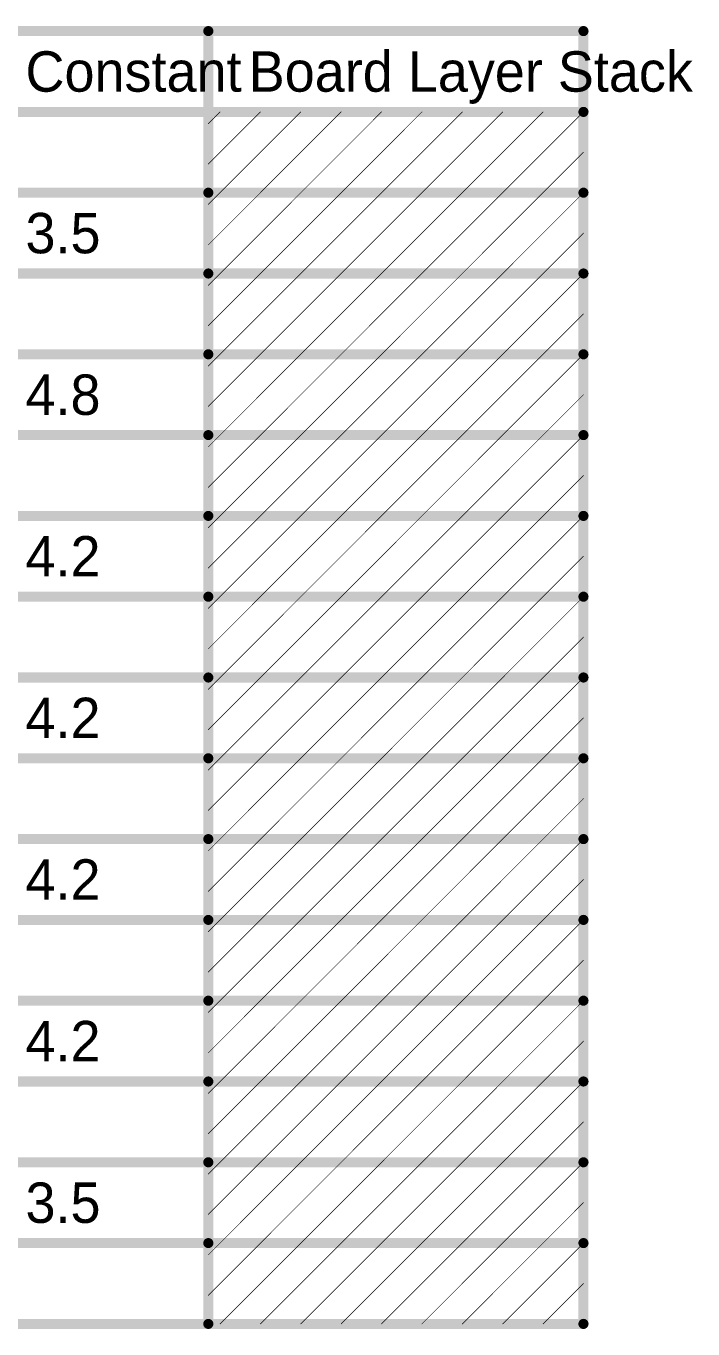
# Model space of a CAD drawing. Extents: x 215 to 281, y 31 to 138.
# Drawn here: x 255.96 to 281.13, y 88.63 to 137.78 of the extents above; entities that cross this region are included whole.
import ezdxf

# ---------------------------------------------------------------- set-up
doc = ezdxf.new("R2010")
doc.units = 0
doc.layers.add('MECHANICAL16', color=56, linetype='CONTINUOUS')

msp = doc.modelspace()

# ---------------------------------------------------------------- linework, layer by layer
at = {"layer": 'MECHANICAL16'}
for points, const_width in [([(215.515, 137.592), (276.998, 137.592)], 0.381), ([(262.839, 88.824), (262.839, 137.592)], 0.381), ([(276.998, 88.824), (276.998, 137.592)], 0.381), ([(215.515, 134.544), (276.998, 134.544)], 0.381), ([(262.839, 134.101), (263.282, 134.544)], 0.0254), ([(262.839, 132.577), (264.806, 134.544)], 0.0254), ([(263.282, 131.496), (266.33, 134.544)], 0.0254), ([(264.806, 131.496), (267.854, 134.544)], 0.0254), ([(266.33, 131.496), (269.378, 134.544)], 0.0254), ([(267.854, 131.496), (270.902, 134.544)], 0.0254), ([(269.378, 131.496), (272.426, 134.544)], 0.0254), ([(270.902, 131.496), (273.95, 134.544)], 0.0254), ([(272.426, 131.496), (275.474, 134.544)], 0.0254), ([(273.95, 131.496), (276.998, 134.544)], 0.0254), ([(275.474, 131.496), (276.998, 133.02)], 0.0254), ([(254.413, 131.496), (262.839, 131.496)], 0.381), ([(262.839, 131.496), (276.998, 131.496)], 0.381), ([(262.839, 131.053), (263.282, 131.496)], 0.0254), ([(262.839, 129.529), (264.806, 131.496)], 0.0254), ([(263.282, 128.448), (266.33, 131.496)], 0.0254), ([(264.806, 128.448), (267.854, 131.496)], 0.0254), ([(266.33, 128.448), (269.378, 131.496)], 0.0254), ([(267.854, 128.448), (270.902, 131.496)], 0.0254), ([(269.378, 128.448), (272.426, 131.496)], 0.0254), ([(270.902, 128.448), (273.95, 131.496)], 0.0254), ([(272.426, 128.448), (275.474, 131.496)], 0.0254), ([(273.95, 128.448), (276.998, 131.496)], 0.0254), ([(275.474, 128.448), (276.998, 129.972)], 0.0254), ([(254.413, 128.448), (262.839, 128.448)], 0.381), ([(262.839, 128.448), (276.998, 128.448)], 0.381), ([(262.839, 128.005), (263.282, 128.448)], 0.0254), ([(262.839, 126.481), (264.806, 128.448)], 0.0254), ([(263.282, 125.4), (266.33, 128.448)], 0.0254), ([(264.806, 125.4), (267.854, 128.448)], 0.0254), ([(266.33, 125.4), (269.378, 128.448)], 0.0254), ([(267.854, 125.4), (270.902, 128.448)], 0.0254), ([(269.378, 125.4), (272.426, 128.448)], 0.0254), ([(270.902, 125.4), (273.95, 128.448)], 0.0254), ([(272.426, 125.4), (275.474, 128.448)], 0.0254), ([(273.95, 125.4), (276.998, 128.448)], 0.0254), ([(275.474, 125.4), (276.998, 126.924)], 0.0254), ([(254.413, 125.4), (262.839, 125.4)], 0.381), ([(262.839, 125.4), (276.998, 125.4)], 0.381), ([(262.839, 124.957), (263.282, 125.4)], 0.0254), ([(262.839, 123.433), (264.806, 125.4)], 0.0254), ([(263.282, 122.352), (266.33, 125.4)], 0.0254), ([(264.806, 122.352), (267.854, 125.4)], 0.0254), ([(266.33, 122.352), (269.378, 125.4)], 0.0254), ([(267.854, 122.352), (270.902, 125.4)], 0.0254), ([(269.378, 122.352), (272.426, 125.4)], 0.0254), ([(270.902, 122.352), (273.95, 125.4)], 0.0254), ([(272.426, 122.352), (275.474, 125.4)], 0.0254), ([(273.95, 122.352), (276.998, 125.4)], 0.0254), ([(275.474, 122.352), (276.998, 123.876)], 0.0254), ([(254.413, 122.352), (262.839, 122.352)], 0.381), ([(262.839, 122.352), (276.998, 122.352)], 0.381), ([(262.839, 121.909), (263.282, 122.352)], 0.0254), ([(262.839, 120.385), (264.806, 122.352)], 0.0254), ([(263.282, 119.304), (266.33, 122.352)], 0.0254), ([(264.806, 119.304), (267.854, 122.352)], 0.0254), ([(266.33, 119.304), (269.378, 122.352)], 0.0254), ([(267.854, 119.304), (270.902, 122.352)], 0.0254), ([(269.378, 119.304), (272.426, 122.352)], 0.0254), ([(270.902, 119.304), (273.95, 122.352)], 0.0254), ([(272.426, 119.304), (275.474, 122.352)], 0.0254), ([(273.95, 119.304), (276.998, 122.352)], 0.0254), ([(275.474, 119.304), (276.998, 120.828)], 0.0254), ([(254.413, 119.304), (262.839, 119.304)], 0.381), ([(262.839, 119.304), (276.998, 119.304)], 0.381), ([(262.839, 118.861), (263.282, 119.304)], 0.0254), ([(262.839, 117.337), (264.806, 119.304)], 0.0254), ([(263.282, 116.256), (266.33, 119.304)], 0.0254), ([(264.806, 116.256), (267.854, 119.304)], 0.0254), ([(266.33, 116.256), (269.378, 119.304)], 0.0254), ([(267.854, 116.256), (270.902, 119.304)], 0.0254), ([(269.378, 116.256), (272.426, 119.304)], 0.0254), ([(270.902, 116.256), (273.95, 119.304)], 0.0254), ([(272.426, 116.256), (275.474, 119.304)], 0.0254), ([(273.95, 116.256), (276.998, 119.304)], 0.0254), ([(275.474, 116.256), (276.998, 117.78)], 0.0254), ([(254.413, 116.256), (262.839, 116.256)], 0.381), ([(262.839, 116.256), (276.998, 116.256)], 0.381), ([(262.839, 115.813), (263.282, 116.256)], 0.0254), ([(262.839, 114.289), (264.806, 116.256)], 0.0254), ([(263.282, 113.208), (266.33, 116.256)], 0.0254), ([(264.806, 113.208), (267.854, 116.256)], 0.0254), ([(266.33, 113.208), (269.378, 116.256)], 0.0254), ([(267.854, 113.208), (270.902, 116.256)], 0.0254), ([(269.378, 113.208), (272.426, 116.256)], 0.0254), ([(270.902, 113.208), (273.95, 116.256)], 0.0254), ([(272.426, 113.208), (275.474, 116.256)], 0.0254), ([(273.95, 113.208), (276.998, 116.256)], 0.0254), ([(275.474, 113.208), (276.998, 114.732)], 0.0254), ([(254.413, 113.208), (262.839, 113.208)], 0.381), ([(262.839, 113.208), (276.998, 113.208)], 0.381), ([(262.839, 112.765), (263.282, 113.208)], 0.0254), ([(262.839, 111.241), (264.806, 113.208)], 0.0254), ([(263.282, 110.16), (266.33, 113.208)], 0.0254), ([(264.806, 110.16), (267.854, 113.208)], 0.0254), ([(266.33, 110.16), (269.378, 113.208)], 0.0254), ([(267.854, 110.16), (270.902, 113.208)], 0.0254), ([(269.378, 110.16), (272.426, 113.208)], 0.0254), ([(270.902, 110.16), (273.95, 113.208)], 0.0254), ([(272.426, 110.16), (275.474, 113.208)], 0.0254), ([(273.95, 110.16), (276.998, 113.208)], 0.0254), ([(275.474, 110.16), (276.998, 111.684)], 0.0254), ([(254.413, 110.16), (262.839, 110.16)], 0.381), ([(262.839, 110.16), (276.998, 110.16)], 0.381), ([(262.839, 109.717), (263.282, 110.16)], 0.0254), ([(262.839, 108.193), (264.806, 110.16)], 0.0254), ([(263.282, 107.112), (266.33, 110.16)], 0.0254), ([(264.806, 107.112), (267.854, 110.16)], 0.0254), ([(266.33, 107.112), (269.378, 110.16)], 0.0254), ([(267.854, 107.112), (270.902, 110.16)], 0.0254), ([(269.378, 107.112), (272.426, 110.16)], 0.0254), ([(270.902, 107.112), (273.95, 110.16)], 0.0254), ([(272.426, 107.112), (275.474, 110.16)], 0.0254), ([(273.95, 107.112), (276.998, 110.16)], 0.0254), ([(275.474, 107.112), (276.998, 108.636)], 0.0254), ([(254.413, 107.112), (262.839, 107.112)], 0.381), ([(262.839, 107.112), (276.998, 107.112)], 0.381), ([(262.839, 106.669), (263.282, 107.112)], 0.0254), ([(262.839, 105.145), (264.806, 107.112)], 0.0254), ([(263.282, 104.064), (266.33, 107.112)], 0.0254), ([(264.806, 104.064), (267.854, 107.112)], 0.0254), ([(266.33, 104.064), (269.378, 107.112)], 0.0254), ([(267.854, 104.064), (270.902, 107.112)], 0.0254), ([(269.378, 104.064), (272.426, 107.112)], 0.0254), ([(270.902, 104.064), (273.95, 107.112)], 0.0254), ([(272.426, 104.064), (275.474, 107.112)], 0.0254), ([(273.95, 104.064), (276.998, 107.112)], 0.0254), ([(275.474, 104.064), (276.998, 105.588)], 0.0254), ([(254.413, 104.064), (262.839, 104.064)], 0.381), ([(262.839, 104.064), (276.998, 104.064)], 0.381), ([(262.839, 103.621), (263.282, 104.064)], 0.0254), ([(262.839, 102.097), (264.806, 104.064)], 0.0254), ([(263.282, 101.016), (266.33, 104.064)], 0.0254), ([(264.806, 101.016), (267.854, 104.064)], 0.0254), ([(266.33, 101.016), (269.378, 104.064)], 0.0254), ([(267.854, 101.016), (270.902, 104.064)], 0.0254), ([(269.378, 101.016), (272.426, 104.064)], 0.0254), ([(270.902, 101.016), (273.95, 104.064)], 0.0254), ([(272.426, 101.016), (275.474, 104.064)], 0.0254), ([(273.95, 101.016), (276.998, 104.064)], 0.0254), ([(275.474, 101.016), (276.998, 102.54)], 0.0254), ([(254.413, 101.016), (262.839, 101.016)], 0.381), ([(262.839, 101.016), (276.998, 101.016)], 0.381), ([(262.839, 100.573), (263.282, 101.016)], 0.0254), ([(262.839, 99.049), (264.806, 101.016)], 0.0254), ([(263.282, 97.968), (266.33, 101.016)], 0.0254), ([(264.806, 97.968), (267.854, 101.016)], 0.0254), ([(266.33, 97.968), (269.378, 101.016)], 0.0254), ([(267.854, 97.968), (270.902, 101.016)], 0.0254), ([(269.378, 97.968), (272.426, 101.016)], 0.0254), ([(270.902, 97.968), (273.95, 101.016)], 0.0254), ([(272.426, 97.968), (275.474, 101.016)], 0.0254), ([(273.95, 97.968), (276.998, 101.016)], 0.0254), ([(275.474, 97.968), (276.998, 99.492)], 0.0254), ([(254.413, 97.968), (262.839, 97.968)], 0.381), ([(262.839, 97.968), (276.998, 97.968)], 0.381), ([(262.839, 97.525), (263.282, 97.968)], 0.0254), ([(262.839, 96.001), (264.806, 97.968)], 0.0254), ([(263.282, 94.92), (266.33, 97.968)], 0.0254), ([(264.806, 94.92), (267.854, 97.968)], 0.0254), ([(266.33, 94.92), (269.378, 97.968)], 0.0254), ([(267.854, 94.92), (270.902, 97.968)], 0.0254), ([(269.378, 94.92), (272.426, 97.968)], 0.0254), ([(270.902, 94.92), (273.95, 97.968)], 0.0254), ([(272.426, 94.92), (275.474, 97.968)], 0.0254), ([(273.95, 94.92), (276.998, 97.968)], 0.0254), ([(275.474, 94.92), (276.998, 96.444)], 0.0254), ([(254.413, 94.92), (262.839, 94.92)], 0.381), ([(262.839, 94.92), (276.998, 94.92)], 0.381), ([(262.839, 94.477), (263.282, 94.92)], 0.0254), ([(262.839, 92.953), (264.806, 94.92)], 0.0254), ([(263.282, 91.872), (266.33, 94.92)], 0.0254), ([(264.806, 91.872), (267.854, 94.92)], 0.0254), ([(266.33, 91.872), (269.378, 94.92)], 0.0254), ([(267.854, 91.872), (270.902, 94.92)], 0.0254), ([(269.378, 91.872), (272.426, 94.92)], 0.0254), ([(270.902, 91.872), (273.95, 94.92)], 0.0254), ([(272.426, 91.872), (275.474, 94.92)], 0.0254), ([(273.95, 91.872), (276.998, 94.92)], 0.0254), ([(275.474, 91.872), (276.998, 93.396)], 0.0254), ([(254.413, 91.872), (262.839, 91.872)], 0.381), ([(262.839, 91.872), (276.998, 91.872)], 0.381), ([(262.839, 91.429), (263.282, 91.872)], 0.0254), ([(262.839, 89.905), (264.806, 91.872)], 0.0254), ([(263.282, 88.824), (266.33, 91.872)], 0.0254), ([(264.806, 88.824), (267.854, 91.872)], 0.0254), ([(266.33, 88.824), (269.378, 91.872)], 0.0254), ([(267.854, 88.824), (270.902, 91.872)], 0.0254), ([(269.378, 88.824), (272.426, 91.872)], 0.0254), ([(270.902, 88.824), (273.95, 91.872)], 0.0254), ([(272.426, 88.824), (275.474, 91.872)], 0.0254), ([(273.95, 88.824), (276.998, 91.872)], 0.0254), ([(275.474, 88.824), (276.998, 90.348)], 0.0254), ([(254.413, 88.824), (262.839, 88.824)], 0.381), ([(262.839, 88.824), (276.998, 88.824)], 0.381)]:
    msp.add_lwpolyline(points, dxfattribs=dict(at, const_width=const_width))
for points, const_width in [([(262.744, 137.592, 1), (262.934, 137.592, 1)], 0.191), ([(276.903, 137.592, 1), (277.094, 137.592, 1)], 0.191), ([(276.903, 137.592, 1), (277.094, 137.592, 1)], 0.191), ([(276.903, 134.544, 1), (277.094, 134.544, 1)], 0.191), ([(263.276, 134.544, 1), (263.289, 134.544, 1)], 0.0127), ([(264.8, 134.544, 1), (264.813, 134.544, 1)], 0.0127), ([(266.324, 134.544, 1), (266.337, 134.544, 1)], 0.0127), ([(267.848, 134.544, 1), (267.861, 134.544, 1)], 0.0127), ([(269.372, 134.544, 1), (269.385, 134.544, 1)], 0.0127), ([(270.896, 134.544, 1), (270.909, 134.544, 1)], 0.0127), ([(272.42, 134.544, 1), (272.433, 134.544, 1)], 0.0127), ([(273.944, 134.544, 1), (273.957, 134.544, 1)], 0.0127), ([(275.468, 134.544, 1), (275.481, 134.544, 1)], 0.0127), ([(276.992, 134.544, 1), (277.005, 134.544, 1)], 0.0127), ([(262.833, 134.101, 1), (262.846, 134.101, 1)], 0.0127), ([(276.992, 133.02, 1), (277.005, 133.02, 1)], 0.0127), ([(262.833, 132.577, 1), (262.846, 132.577, 1)], 0.0127), ([(262.744, 131.496, 1), (262.934, 131.496, 1)], 0.191), ([(262.744, 131.496, 1), (262.934, 131.496, 1)], 0.191), ([(263.276, 131.496, 1), (263.289, 131.496, 1)], 0.0127), ([(263.276, 131.496, 1), (263.289, 131.496, 1)], 0.0127), ([(264.8, 131.496, 1), (264.813, 131.496, 1)], 0.0127), ([(264.8, 131.496, 1), (264.813, 131.496, 1)], 0.0127), ([(266.324, 131.496, 1), (266.337, 131.496, 1)], 0.0127), ([(266.324, 131.496, 1), (266.337, 131.496, 1)], 0.0127), ([(267.848, 131.496, 1), (267.861, 131.496, 1)], 0.0127), ([(267.848, 131.496, 1), (267.861, 131.496, 1)], 0.0127), ([(269.372, 131.496, 1), (269.385, 131.496, 1)], 0.0127), ([(269.372, 131.496, 1), (269.385, 131.496, 1)], 0.0127), ([(270.896, 131.496, 1), (270.909, 131.496, 1)], 0.0127), ([(270.896, 131.496, 1), (270.909, 131.496, 1)], 0.0127), ([(272.42, 131.496, 1), (272.433, 131.496, 1)], 0.0127), ([(272.42, 131.496, 1), (272.433, 131.496, 1)], 0.0127), ([(273.944, 131.496, 1), (273.957, 131.496, 1)], 0.0127), ([(273.944, 131.496, 1), (273.957, 131.496, 1)], 0.0127), ([(275.468, 131.496, 1), (275.481, 131.496, 1)], 0.0127), ([(275.468, 131.496, 1), (275.481, 131.496, 1)], 0.0127), ([(276.903, 131.496, 1), (277.094, 131.496, 1)], 0.191), ([(276.992, 131.496, 1), (277.005, 131.496, 1)], 0.0127), ([(262.833, 131.053, 1), (262.846, 131.053, 1)], 0.0127), ([(276.992, 129.972, 1), (277.005, 129.972, 1)], 0.0127), ([(262.833, 129.529, 1), (262.846, 129.529, 1)], 0.0127), ([(262.744, 128.448, 1), (262.934, 128.448, 1)], 0.191), ([(262.744, 128.448, 1), (262.934, 128.448, 1)], 0.191), ([(263.276, 128.448, 1), (263.289, 128.448, 1)], 0.0127), ([(263.276, 128.448, 1), (263.289, 128.448, 1)], 0.0127), ([(264.8, 128.448, 1), (264.813, 128.448, 1)], 0.0127), ([(264.8, 128.448, 1), (264.813, 128.448, 1)], 0.0127), ([(266.324, 128.448, 1), (266.337, 128.448, 1)], 0.0127), ([(266.324, 128.448, 1), (266.337, 128.448, 1)], 0.0127), ([(267.848, 128.448, 1), (267.861, 128.448, 1)], 0.0127), ([(267.848, 128.448, 1), (267.861, 128.448, 1)], 0.0127), ([(269.372, 128.448, 1), (269.385, 128.448, 1)], 0.0127), ([(269.372, 128.448, 1), (269.385, 128.448, 1)], 0.0127), ([(270.896, 128.448, 1), (270.909, 128.448, 1)], 0.0127), ([(270.896, 128.448, 1), (270.909, 128.448, 1)], 0.0127), ([(272.42, 128.448, 1), (272.433, 128.448, 1)], 0.0127), ([(272.42, 128.448, 1), (272.433, 128.448, 1)], 0.0127), ([(273.944, 128.448, 1), (273.957, 128.448, 1)], 0.0127), ([(273.944, 128.448, 1), (273.957, 128.448, 1)], 0.0127), ([(275.468, 128.448, 1), (275.481, 128.448, 1)], 0.0127), ([(275.468, 128.448, 1), (275.481, 128.448, 1)], 0.0127), ([(276.903, 128.448, 1), (277.094, 128.448, 1)], 0.191), ([(276.992, 128.448, 1), (277.005, 128.448, 1)], 0.0127), ([(262.833, 128.005, 1), (262.846, 128.005, 1)], 0.0127), ([(276.992, 126.924, 1), (277.005, 126.924, 1)], 0.0127), ([(262.833, 126.481, 1), (262.846, 126.481, 1)], 0.0127), ([(262.744, 125.4, 1), (262.934, 125.4, 1)], 0.191), ([(262.744, 125.4, 1), (262.934, 125.4, 1)], 0.191), ([(263.276, 125.4, 1), (263.289, 125.4, 1)], 0.0127), ([(263.276, 125.4, 1), (263.289, 125.4, 1)], 0.0127), ([(264.8, 125.4, 1), (264.813, 125.4, 1)], 0.0127), ([(264.8, 125.4, 1), (264.813, 125.4, 1)], 0.0127), ([(266.324, 125.4, 1), (266.337, 125.4, 1)], 0.0127), ([(266.324, 125.4, 1), (266.337, 125.4, 1)], 0.0127), ([(267.848, 125.4, 1), (267.861, 125.4, 1)], 0.0127), ([(267.848, 125.4, 1), (267.861, 125.4, 1)], 0.0127), ([(269.372, 125.4, 1), (269.385, 125.4, 1)], 0.0127), ([(269.372, 125.4, 1), (269.385, 125.4, 1)], 0.0127), ([(270.896, 125.4, 1), (270.909, 125.4, 1)], 0.0127), ([(270.896, 125.4, 1), (270.909, 125.4, 1)], 0.0127), ([(272.42, 125.4, 1), (272.433, 125.4, 1)], 0.0127), ([(272.42, 125.4, 1), (272.433, 125.4, 1)], 0.0127), ([(273.944, 125.4, 1), (273.957, 125.4, 1)], 0.0127), ([(273.944, 125.4, 1), (273.957, 125.4, 1)], 0.0127), ([(275.468, 125.4, 1), (275.481, 125.4, 1)], 0.0127), ([(275.468, 125.4, 1), (275.481, 125.4, 1)], 0.0127), ([(276.903, 125.4, 1), (277.094, 125.4, 1)], 0.191), ([(276.992, 125.4, 1), (277.005, 125.4, 1)], 0.0127), ([(262.833, 124.957, 1), (262.846, 124.957, 1)], 0.0127), ([(276.992, 123.876, 1), (277.005, 123.876, 1)], 0.0127), ([(262.833, 123.433, 1), (262.846, 123.433, 1)], 0.0127), ([(262.744, 122.352, 1), (262.934, 122.352, 1)], 0.191), ([(262.744, 122.352, 1), (262.934, 122.352, 1)], 0.191), ([(276.903, 122.352, 1), (277.094, 122.352, 1)], 0.191), ([(262.833, 121.909, 1), (262.846, 121.909, 1)], 0.0127), ([(263.276, 122.352, 1), (263.289, 122.352, 1)], 0.0127), ([(263.276, 122.352, 1), (263.289, 122.352, 1)], 0.0127), ([(264.8, 122.352, 1), (264.813, 122.352, 1)], 0.0127), ([(264.8, 122.352, 1), (264.813, 122.352, 1)], 0.0127), ([(266.324, 122.352, 1), (266.337, 122.352, 1)], 0.0127), ([(266.324, 122.352, 1), (266.337, 122.352, 1)], 0.0127), ([(267.848, 122.352, 1), (267.861, 122.352, 1)], 0.0127), ([(267.848, 122.352, 1), (267.861, 122.352, 1)], 0.0127), ([(269.372, 122.352, 1), (269.385, 122.352, 1)], 0.0127), ([(269.372, 122.352, 1), (269.385, 122.352, 1)], 0.0127), ([(270.896, 122.352, 1), (270.909, 122.352, 1)], 0.0127), ([(270.896, 122.352, 1), (270.909, 122.352, 1)], 0.0127), ([(272.42, 122.352, 1), (272.433, 122.352, 1)], 0.0127), ([(272.42, 122.352, 1), (272.433, 122.352, 1)], 0.0127), ([(273.944, 122.352, 1), (273.957, 122.352, 1)], 0.0127), ([(273.944, 122.352, 1), (273.957, 122.352, 1)], 0.0127), ([(275.468, 122.352, 1), (275.481, 122.352, 1)], 0.0127), ([(275.468, 122.352, 1), (275.481, 122.352, 1)], 0.0127), ([(276.992, 122.352, 1), (277.005, 122.352, 1)], 0.0127), ([(276.992, 120.828, 1), (277.005, 120.828, 1)], 0.0127), ([(262.833, 120.385, 1), (262.846, 120.385, 1)], 0.0127), ([(262.744, 119.304, 1), (262.934, 119.304, 1)], 0.191), ([(262.744, 119.304, 1), (262.934, 119.304, 1)], 0.191), ([(276.903, 119.304, 1), (277.094, 119.304, 1)], 0.191), ([(263.276, 119.304, 1), (263.289, 119.304, 1)], 0.0127), ([(263.276, 119.304, 1), (263.289, 119.304, 1)], 0.0127), ([(264.8, 119.304, 1), (264.813, 119.304, 1)], 0.0127), ([(264.8, 119.304, 1), (264.813, 119.304, 1)], 0.0127), ([(266.324, 119.304, 1), (266.337, 119.304, 1)], 0.0127), ([(266.324, 119.304, 1), (266.337, 119.304, 1)], 0.0127), ([(267.848, 119.304, 1), (267.861, 119.304, 1)], 0.0127), ([(267.848, 119.304, 1), (267.861, 119.304, 1)], 0.0127), ([(269.372, 119.304, 1), (269.385, 119.304, 1)], 0.0127), ([(269.372, 119.304, 1), (269.385, 119.304, 1)], 0.0127), ([(270.896, 119.304, 1), (270.909, 119.304, 1)], 0.0127), ([(270.896, 119.304, 1), (270.909, 119.304, 1)], 0.0127), ([(272.42, 119.304, 1), (272.433, 119.304, 1)], 0.0127), ([(272.42, 119.304, 1), (272.433, 119.304, 1)], 0.0127), ([(273.944, 119.304, 1), (273.957, 119.304, 1)], 0.0127), ([(273.944, 119.304, 1), (273.957, 119.304, 1)], 0.0127), ([(275.468, 119.304, 1), (275.481, 119.304, 1)], 0.0127), ([(275.468, 119.304, 1), (275.481, 119.304, 1)], 0.0127), ([(276.992, 119.304, 1), (277.005, 119.304, 1)], 0.0127), ([(262.833, 118.861, 1), (262.846, 118.861, 1)], 0.0127), ([(276.992, 117.78, 1), (277.005, 117.78, 1)], 0.0127), ([(262.833, 117.337, 1), (262.846, 117.337, 1)], 0.0127), ([(262.744, 116.256, 1), (262.934, 116.256, 1)], 0.191), ([(262.744, 116.256, 1), (262.934, 116.256, 1)], 0.191), ([(263.276, 116.256, 1), (263.289, 116.256, 1)], 0.0127), ([(263.276, 116.256, 1), (263.289, 116.256, 1)], 0.0127), ([(264.8, 116.256, 1), (264.813, 116.256, 1)], 0.0127), ([(264.8, 116.256, 1), (264.813, 116.256, 1)], 0.0127), ([(266.324, 116.256, 1), (266.337, 116.256, 1)], 0.0127), ([(266.324, 116.256, 1), (266.337, 116.256, 1)], 0.0127), ([(267.848, 116.256, 1), (267.861, 116.256, 1)], 0.0127), ([(267.848, 116.256, 1), (267.861, 116.256, 1)], 0.0127), ([(269.372, 116.256, 1), (269.385, 116.256, 1)], 0.0127), ([(269.372, 116.256, 1), (269.385, 116.256, 1)], 0.0127), ([(270.896, 116.256, 1), (270.909, 116.256, 1)], 0.0127), ([(270.896, 116.256, 1), (270.909, 116.256, 1)], 0.0127), ([(272.42, 116.256, 1), (272.433, 116.256, 1)], 0.0127), ([(272.42, 116.256, 1), (272.433, 116.256, 1)], 0.0127), ([(273.944, 116.256, 1), (273.957, 116.256, 1)], 0.0127), ([(273.944, 116.256, 1), (273.957, 116.256, 1)], 0.0127), ([(275.468, 116.256, 1), (275.481, 116.256, 1)], 0.0127), ([(275.468, 116.256, 1), (275.481, 116.256, 1)], 0.0127), ([(276.903, 116.256, 1), (277.094, 116.256, 1)], 0.191), ([(276.992, 116.256, 1), (277.005, 116.256, 1)], 0.0127), ([(262.833, 115.813, 1), (262.846, 115.813, 1)], 0.0127), ([(276.992, 114.732, 1), (277.005, 114.732, 1)], 0.0127), ([(262.833, 114.289, 1), (262.846, 114.289, 1)], 0.0127), ([(262.744, 113.208, 1), (262.934, 113.208, 1)], 0.191), ([(262.744, 113.208, 1), (262.934, 113.208, 1)], 0.191), ([(263.276, 113.208, 1), (263.289, 113.208, 1)], 0.0127), ([(263.276, 113.208, 1), (263.289, 113.208, 1)], 0.0127), ([(264.8, 113.208, 1), (264.813, 113.208, 1)], 0.0127), ([(264.8, 113.208, 1), (264.813, 113.208, 1)], 0.0127), ([(266.324, 113.208, 1), (266.337, 113.208, 1)], 0.0127), ([(266.324, 113.208, 1), (266.337, 113.208, 1)], 0.0127), ([(267.848, 113.208, 1), (267.861, 113.208, 1)], 0.0127), ([(267.848, 113.208, 1), (267.861, 113.208, 1)], 0.0127), ([(269.372, 113.208, 1), (269.385, 113.208, 1)], 0.0127), ([(269.372, 113.208, 1), (269.385, 113.208, 1)], 0.0127), ([(270.896, 113.208, 1), (270.909, 113.208, 1)], 0.0127), ([(270.896, 113.208, 1), (270.909, 113.208, 1)], 0.0127), ([(272.42, 113.208, 1), (272.433, 113.208, 1)], 0.0127), ([(272.42, 113.208, 1), (272.433, 113.208, 1)], 0.0127), ([(273.944, 113.208, 1), (273.957, 113.208, 1)], 0.0127), ([(273.944, 113.208, 1), (273.957, 113.208, 1)], 0.0127), ([(275.468, 113.208, 1), (275.481, 113.208, 1)], 0.0127), ([(275.468, 113.208, 1), (275.481, 113.208, 1)], 0.0127), ([(276.903, 113.208, 1), (277.094, 113.208, 1)], 0.191), ([(276.992, 113.208, 1), (277.005, 113.208, 1)], 0.0127), ([(262.833, 112.765, 1), (262.846, 112.765, 1)], 0.0127), ([(276.992, 111.684, 1), (277.005, 111.684, 1)], 0.0127), ([(262.833, 111.241, 1), (262.846, 111.241, 1)], 0.0127), ([(262.744, 110.16, 1), (262.934, 110.16, 1)], 0.191), ([(262.744, 110.16, 1), (262.934, 110.16, 1)], 0.191), ([(263.276, 110.16, 1), (263.289, 110.16, 1)], 0.0127), ([(263.276, 110.16, 1), (263.289, 110.16, 1)], 0.0127), ([(264.8, 110.16, 1), (264.813, 110.16, 1)], 0.0127), ([(264.8, 110.16, 1), (264.813, 110.16, 1)], 0.0127), ([(266.324, 110.16, 1), (266.337, 110.16, 1)], 0.0127), ([(266.324, 110.16, 1), (266.337, 110.16, 1)], 0.0127), ([(267.848, 110.16, 1), (267.861, 110.16, 1)], 0.0127), ([(267.848, 110.16, 1), (267.861, 110.16, 1)], 0.0127), ([(269.372, 110.16, 1), (269.385, 110.16, 1)], 0.0127), ([(269.372, 110.16, 1), (269.385, 110.16, 1)], 0.0127), ([(270.896, 110.16, 1), (270.909, 110.16, 1)], 0.0127), ([(270.896, 110.16, 1), (270.909, 110.16, 1)], 0.0127), ([(272.42, 110.16, 1), (272.433, 110.16, 1)], 0.0127), ([(272.42, 110.16, 1), (272.433, 110.16, 1)], 0.0127), ([(273.944, 110.16, 1), (273.957, 110.16, 1)], 0.0127), ([(273.944, 110.16, 1), (273.957, 110.16, 1)], 0.0127), ([(275.468, 110.16, 1), (275.481, 110.16, 1)], 0.0127), ([(275.468, 110.16, 1), (275.481, 110.16, 1)], 0.0127), ([(276.903, 110.16, 1), (277.094, 110.16, 1)], 0.191), ([(276.992, 110.16, 1), (277.005, 110.16, 1)], 0.0127), ([(262.833, 109.717, 1), (262.846, 109.717, 1)], 0.0127), ([(276.992, 108.636, 1), (277.005, 108.636, 1)], 0.0127), ([(262.833, 108.193, 1), (262.846, 108.193, 1)], 0.0127), ([(262.744, 107.112, 1), (262.934, 107.112, 1)], 0.191), ([(262.744, 107.112, 1), (262.934, 107.112, 1)], 0.191), ([(276.903, 107.112, 1), (277.094, 107.112, 1)], 0.191), ([(262.833, 106.669, 1), (262.846, 106.669, 1)], 0.0127), ([(263.276, 107.112, 1), (263.289, 107.112, 1)], 0.0127), ([(263.276, 107.112, 1), (263.289, 107.112, 1)], 0.0127), ([(264.8, 107.112, 1), (264.813, 107.112, 1)], 0.0127), ([(264.8, 107.112, 1), (264.813, 107.112, 1)], 0.0127), ([(266.324, 107.112, 1), (266.337, 107.112, 1)], 0.0127), ([(266.324, 107.112, 1), (266.337, 107.112, 1)], 0.0127), ([(267.848, 107.112, 1), (267.861, 107.112, 1)], 0.0127), ([(267.848, 107.112, 1), (267.861, 107.112, 1)], 0.0127), ([(269.372, 107.112, 1), (269.385, 107.112, 1)], 0.0127), ([(269.372, 107.112, 1), (269.385, 107.112, 1)], 0.0127), ([(270.896, 107.112, 1), (270.909, 107.112, 1)], 0.0127), ([(270.896, 107.112, 1), (270.909, 107.112, 1)], 0.0127), ([(272.42, 107.112, 1), (272.433, 107.112, 1)], 0.0127), ([(272.42, 107.112, 1), (272.433, 107.112, 1)], 0.0127), ([(273.944, 107.112, 1), (273.957, 107.112, 1)], 0.0127), ([(273.944, 107.112, 1), (273.957, 107.112, 1)], 0.0127), ([(275.468, 107.112, 1), (275.481, 107.112, 1)], 0.0127), ([(275.468, 107.112, 1), (275.481, 107.112, 1)], 0.0127), ([(276.992, 107.112, 1), (277.005, 107.112, 1)], 0.0127), ([(276.992, 105.588, 1), (277.005, 105.588, 1)], 0.0127), ([(262.833, 105.145, 1), (262.846, 105.145, 1)], 0.0127), ([(262.744, 104.064, 1), (262.934, 104.064, 1)], 0.191), ([(262.744, 104.064, 1), (262.934, 104.064, 1)], 0.191), ([(276.903, 104.064, 1), (277.094, 104.064, 1)], 0.191), ([(263.276, 104.064, 1), (263.289, 104.064, 1)], 0.0127), ([(263.276, 104.064, 1), (263.289, 104.064, 1)], 0.0127), ([(264.8, 104.064, 1), (264.813, 104.064, 1)], 0.0127), ([(264.8, 104.064, 1), (264.813, 104.064, 1)], 0.0127), ([(266.324, 104.064, 1), (266.337, 104.064, 1)], 0.0127), ([(266.324, 104.064, 1), (266.337, 104.064, 1)], 0.0127), ([(267.848, 104.064, 1), (267.861, 104.064, 1)], 0.0127), ([(267.848, 104.064, 1), (267.861, 104.064, 1)], 0.0127), ([(269.372, 104.064, 1), (269.385, 104.064, 1)], 0.0127), ([(269.372, 104.064, 1), (269.385, 104.064, 1)], 0.0127), ([(270.896, 104.064, 1), (270.909, 104.064, 1)], 0.0127), ([(270.896, 104.064, 1), (270.909, 104.064, 1)], 0.0127), ([(272.42, 104.064, 1), (272.433, 104.064, 1)], 0.0127), ([(272.42, 104.064, 1), (272.433, 104.064, 1)], 0.0127), ([(273.944, 104.064, 1), (273.957, 104.064, 1)], 0.0127), ([(273.944, 104.064, 1), (273.957, 104.064, 1)], 0.0127), ([(275.468, 104.064, 1), (275.481, 104.064, 1)], 0.0127), ([(275.468, 104.064, 1), (275.481, 104.064, 1)], 0.0127), ([(276.992, 104.064, 1), (277.005, 104.064, 1)], 0.0127), ([(262.833, 103.621, 1), (262.846, 103.621, 1)], 0.0127), ([(276.992, 102.54, 1), (277.005, 102.54, 1)], 0.0127), ([(262.833, 102.097, 1), (262.846, 102.097, 1)], 0.0127), ([(262.744, 101.016, 1), (262.934, 101.016, 1)], 0.191), ([(262.744, 101.016, 1), (262.934, 101.016, 1)], 0.191), ([(263.276, 101.016, 1), (263.289, 101.016, 1)], 0.0127), ([(263.276, 101.016, 1), (263.289, 101.016, 1)], 0.0127), ([(264.8, 101.016, 1), (264.813, 101.016, 1)], 0.0127), ([(264.8, 101.016, 1), (264.813, 101.016, 1)], 0.0127), ([(266.324, 101.016, 1), (266.337, 101.016, 1)], 0.0127), ([(266.324, 101.016, 1), (266.337, 101.016, 1)], 0.0127), ([(267.848, 101.016, 1), (267.861, 101.016, 1)], 0.0127), ([(267.848, 101.016, 1), (267.861, 101.016, 1)], 0.0127), ([(269.372, 101.016, 1), (269.385, 101.016, 1)], 0.0127), ([(269.372, 101.016, 1), (269.385, 101.016, 1)], 0.0127), ([(270.896, 101.016, 1), (270.909, 101.016, 1)], 0.0127), ([(270.896, 101.016, 1), (270.909, 101.016, 1)], 0.0127), ([(272.42, 101.016, 1), (272.433, 101.016, 1)], 0.0127), ([(272.42, 101.016, 1), (272.433, 101.016, 1)], 0.0127), ([(273.944, 101.016, 1), (273.957, 101.016, 1)], 0.0127), ([(273.944, 101.016, 1), (273.957, 101.016, 1)], 0.0127), ([(275.468, 101.016, 1), (275.481, 101.016, 1)], 0.0127), ([(275.468, 101.016, 1), (275.481, 101.016, 1)], 0.0127), ([(276.903, 101.016, 1), (277.094, 101.016, 1)], 0.191), ([(276.992, 101.016, 1), (277.005, 101.016, 1)], 0.0127), ([(262.833, 100.573, 1), (262.846, 100.573, 1)], 0.0127), ([(276.992, 99.492, 1), (277.005, 99.492, 1)], 0.0127), ([(262.833, 99.049, 1), (262.846, 99.049, 1)], 0.0127), ([(262.744, 97.968, 1), (262.934, 97.968, 1)], 0.191), ([(262.744, 97.968, 1), (262.934, 97.968, 1)], 0.191), ([(263.276, 97.968, 1), (263.289, 97.968, 1)], 0.0127), ([(263.276, 97.968, 1), (263.289, 97.968, 1)], 0.0127), ([(264.8, 97.968, 1), (264.813, 97.968, 1)], 0.0127), ([(264.8, 97.968, 1), (264.813, 97.968, 1)], 0.0127), ([(266.324, 97.968, 1), (266.337, 97.968, 1)], 0.0127), ([(266.324, 97.968, 1), (266.337, 97.968, 1)], 0.0127), ([(267.848, 97.968, 1), (267.861, 97.968, 1)], 0.0127), ([(267.848, 97.968, 1), (267.861, 97.968, 1)], 0.0127), ([(269.372, 97.968, 1), (269.385, 97.968, 1)], 0.0127), ([(269.372, 97.968, 1), (269.385, 97.968, 1)], 0.0127), ([(270.896, 97.968, 1), (270.909, 97.968, 1)], 0.0127), ([(270.896, 97.968, 1), (270.909, 97.968, 1)], 0.0127), ([(272.42, 97.968, 1), (272.433, 97.968, 1)], 0.0127), ([(272.42, 97.968, 1), (272.433, 97.968, 1)], 0.0127), ([(273.944, 97.968, 1), (273.957, 97.968, 1)], 0.0127), ([(273.944, 97.968, 1), (273.957, 97.968, 1)], 0.0127), ([(275.468, 97.968, 1), (275.481, 97.968, 1)], 0.0127), ([(275.468, 97.968, 1), (275.481, 97.968, 1)], 0.0127), ([(276.903, 97.968, 1), (277.094, 97.968, 1)], 0.191), ([(276.992, 97.968, 1), (277.005, 97.968, 1)], 0.0127), ([(262.833, 97.525, 1), (262.846, 97.525, 1)], 0.0127), ([(276.992, 96.444, 1), (277.005, 96.444, 1)], 0.0127), ([(262.833, 96.001, 1), (262.846, 96.001, 1)], 0.0127), ([(262.744, 94.92, 1), (262.934, 94.92, 1)], 0.191), ([(262.744, 94.92, 1), (262.934, 94.92, 1)], 0.191), ([(263.276, 94.92, 1), (263.289, 94.92, 1)], 0.0127), ([(263.276, 94.92, 1), (263.289, 94.92, 1)], 0.0127), ([(264.8, 94.92, 1), (264.813, 94.92, 1)], 0.0127), ([(264.8, 94.92, 1), (264.813, 94.92, 1)], 0.0127), ([(266.324, 94.92, 1), (266.337, 94.92, 1)], 0.0127), ([(266.324, 94.92, 1), (266.337, 94.92, 1)], 0.0127), ([(267.848, 94.92, 1), (267.861, 94.92, 1)], 0.0127), ([(267.848, 94.92, 1), (267.861, 94.92, 1)], 0.0127), ([(269.372, 94.92, 1), (269.385, 94.92, 1)], 0.0127), ([(269.372, 94.92, 1), (269.385, 94.92, 1)], 0.0127), ([(270.896, 94.92, 1), (270.909, 94.92, 1)], 0.0127), ([(270.896, 94.92, 1), (270.909, 94.92, 1)], 0.0127), ([(272.42, 94.92, 1), (272.433, 94.92, 1)], 0.0127), ([(272.42, 94.92, 1), (272.433, 94.92, 1)], 0.0127), ([(273.944, 94.92, 1), (273.957, 94.92, 1)], 0.0127), ([(273.944, 94.92, 1), (273.957, 94.92, 1)], 0.0127), ([(275.468, 94.92, 1), (275.481, 94.92, 1)], 0.0127), ([(275.468, 94.92, 1), (275.481, 94.92, 1)], 0.0127), ([(276.903, 94.92, 1), (277.094, 94.92, 1)], 0.191), ([(276.992, 94.92, 1), (277.005, 94.92, 1)], 0.0127), ([(262.833, 94.477, 1), (262.846, 94.477, 1)], 0.0127), ([(276.992, 93.396, 1), (277.005, 93.396, 1)], 0.0127), ([(262.833, 92.953, 1), (262.846, 92.953, 1)], 0.0127), ([(262.744, 91.872, 1), (262.934, 91.872, 1)], 0.191), ([(262.744, 91.872, 1), (262.934, 91.872, 1)], 0.191), ([(276.903, 91.872, 1), (277.094, 91.872, 1)], 0.191), ([(262.833, 91.429, 1), (262.846, 91.429, 1)], 0.0127), ([(263.276, 91.872, 1), (263.289, 91.872, 1)], 0.0127), ([(263.276, 91.872, 1), (263.289, 91.872, 1)], 0.0127), ([(264.8, 91.872, 1), (264.813, 91.872, 1)], 0.0127), ([(264.8, 91.872, 1), (264.813, 91.872, 1)], 0.0127), ([(266.324, 91.872, 1), (266.337, 91.872, 1)], 0.0127), ([(266.324, 91.872, 1), (266.337, 91.872, 1)], 0.0127), ([(267.848, 91.872, 1), (267.861, 91.872, 1)], 0.0127), ([(267.848, 91.872, 1), (267.861, 91.872, 1)], 0.0127), ([(269.372, 91.872, 1), (269.385, 91.872, 1)], 0.0127), ([(269.372, 91.872, 1), (269.385, 91.872, 1)], 0.0127), ([(270.896, 91.872, 1), (270.909, 91.872, 1)], 0.0127), ([(270.896, 91.872, 1), (270.909, 91.872, 1)], 0.0127), ([(272.42, 91.872, 1), (272.433, 91.872, 1)], 0.0127), ([(272.42, 91.872, 1), (272.433, 91.872, 1)], 0.0127), ([(273.944, 91.872, 1), (273.957, 91.872, 1)], 0.0127), ([(273.944, 91.872, 1), (273.957, 91.872, 1)], 0.0127), ([(275.468, 91.872, 1), (275.481, 91.872, 1)], 0.0127), ([(275.468, 91.872, 1), (275.481, 91.872, 1)], 0.0127), ([(276.992, 91.872, 1), (277.005, 91.872, 1)], 0.0127), ([(276.992, 90.348, 1), (277.005, 90.348, 1)], 0.0127), ([(262.833, 89.905, 1), (262.846, 89.905, 1)], 0.0127), ([(262.744, 88.824, 1), (262.934, 88.824, 1)], 0.191), ([(262.744, 88.824, 1), (262.934, 88.824, 1)], 0.191), ([(262.744, 88.824, 1), (262.934, 88.824, 1)], 0.191), ([(276.903, 88.824, 1), (277.094, 88.824, 1)], 0.191), ([(276.903, 88.824, 1), (277.094, 88.824, 1)], 0.191), ([(263.276, 88.824, 1), (263.289, 88.824, 1)], 0.0127), ([(264.8, 88.824, 1), (264.813, 88.824, 1)], 0.0127), ([(266.324, 88.824, 1), (266.337, 88.824, 1)], 0.0127), ([(267.848, 88.824, 1), (267.861, 88.824, 1)], 0.0127), ([(269.372, 88.824, 1), (269.385, 88.824, 1)], 0.0127), ([(270.896, 88.824, 1), (270.909, 88.824, 1)], 0.0127), ([(272.42, 88.824, 1), (272.433, 88.824, 1)], 0.0127), ([(273.944, 88.824, 1), (273.957, 88.824, 1)], 0.0127), ([(275.468, 88.824, 1), (275.481, 88.824, 1)], 0.0127)]:
    msp.add_lwpolyline(points, format="xyb", close=True, dxfattribs=dict(at, const_width=const_width))

# ---------------------------------------------------------------- texts
for s, p in [('Constant', (255.937, 135.306)), ('Board Layer Stack', (264.363, 135.306)), ('3.5', (255.937, 129.21)), ('4.8', (255.937, 123.114)), ('4.2', (255.937, 117.018)), ('4.2', (255.937, 110.922)), ('4.2', (255.937, 104.826)), ('4.2', (255.937, 98.73)), ('3.5', (255.937, 92.634))]:
    msp.add_text(s, height=1.524, dxfattribs=at).set_placement(p)

doc.saveas('drawing.dxf')
